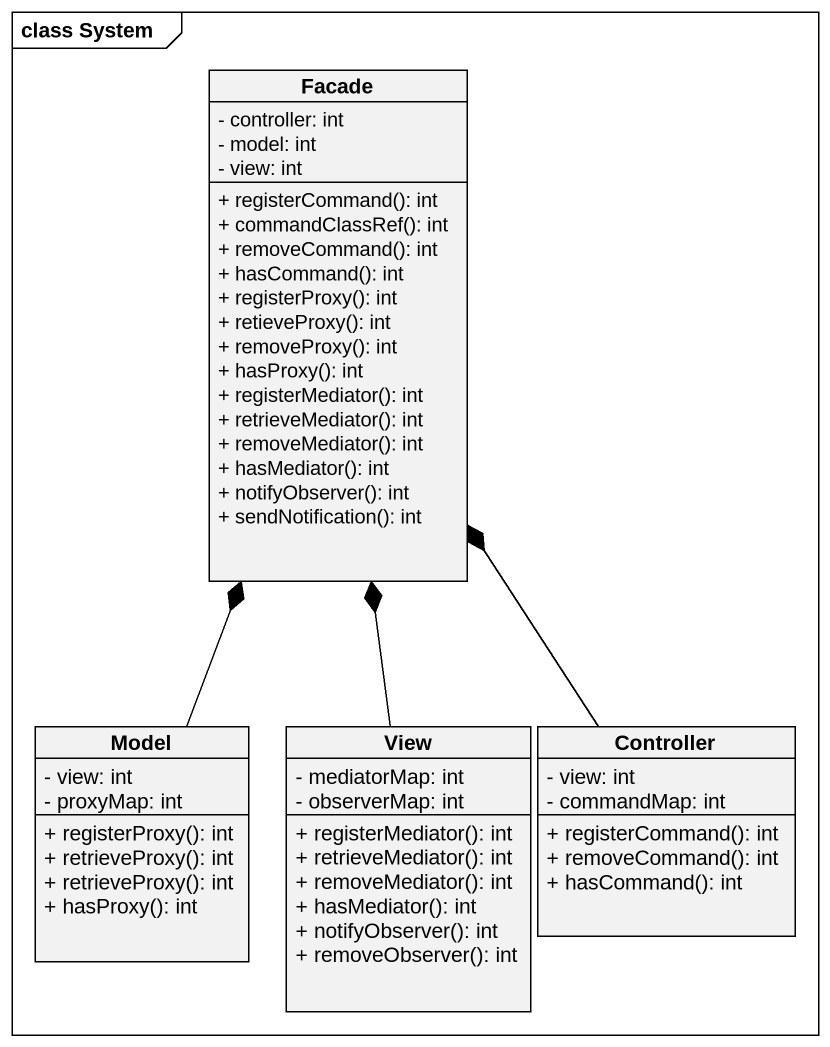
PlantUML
@startuml
mainframe class System
hide circle
hide empty members
skinparam classAttributeIconSize 0
class Facade {
  - controller: int
  - model: int
  - view: int
  + registerCommand(): int
  + commandClassRef(): int
  + removeCommand(): int
  + hasCommand(): int
  + registerProxy(): int
  + retieveProxy(): int
  + removeProxy(): int
  + hasProxy(): int
  + registerMediator(): int
  + retrieveMediator(): int
  + removeMediator(): int
  + hasMediator(): int
  + notifyObserver(): int
  + sendNotification(): int
}
class Model {
  - view: int
  - proxyMap: int
  + registerProxy(): int
  + retrieveProxy(): int
  + retrieveProxy(): int
  + hasProxy(): int
}
class View {
  - mediatorMap: int
  - observerMap: int
  + registerMediator(): int
  + retrieveMediator(): int
  + removeMediator(): int
  + hasMediator(): int
  + notifyObserver(): int
  + removeObserver(): int
}
class Controller {
  - view: int
  - commandMap: int
  + registerCommand(): int
  + removeCommand(): int
  + hasCommand(): int
}
Model -up-* Facade
View -up-* Facade
Controller -up-* Facade
@enduml
